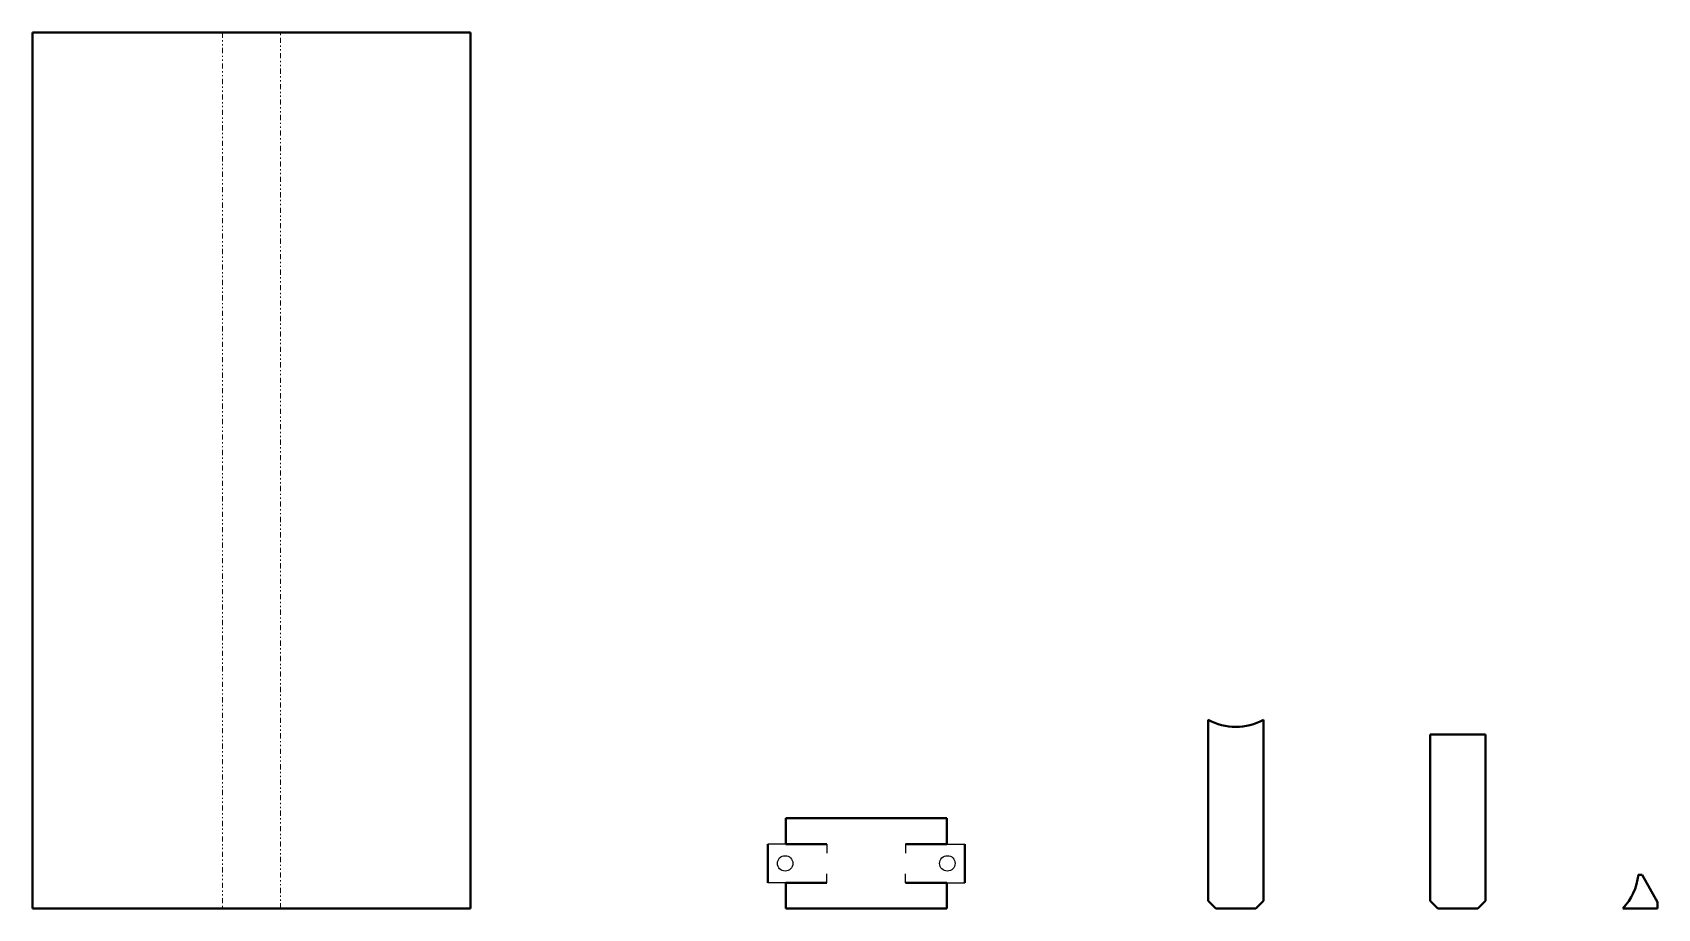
# Model space of a CAD drawing. Header units: millimetres. Extents: x 0 to 1262, y 0 to 680.
import ezdxf

# ---------------------------------------------------------------- set-up
doc = ezdxf.new("R2010")
doc.units = ezdxf.units.MM
doc.linetypes.add('K5LT_BASIC', pattern=[0])
doc.linetypes.add('K5LT_CHAIN_LINE_WITH_2_POINTS', pattern=[12, 4, -2, 1, -2, 1, -2])

msp = doc.modelspace()

# ---------------------------------------------------------------- linework, layer by layer
at = {"color": 7, "linetype": 'K5LT_BASIC', "lineweight": 40, "true_color": 0xffffff}
for p, q in [((144, 680), (0, 680)), ((0, 680), (0, 0)), ((151.1, 680), (144, 680)), ((189.1, 680), (151.1, 680)), ((196.1, 680), (189.1, 680)), ((340.1, 680), (196.1, 680)), ((340.1, 680), (340.1, 0)), ((913, 146.5), (913, 6)), ((956, 6), (956, 146.5)), ((1128.5, 135), (1085.5, 135)), ((1085.5, 135), (1085.5, 6)), ((1128.5, 6), (1128.5, 135)), ((585, 70), (647.5, 70)), ((585, 50), (585, 70)), ((710, 70), (647.5, 70)), ((710, 50), (710, 70)), ((571, 20), (571, 50)), ((585, 50), (617, 50)), ((617, 50), (585, 50)), ((617, 50), (617, 50)), ((678, 50), (678, 50)), ((710, 50), (678, 50)), ((678, 50), (710, 50)), ((724, 20), (724, 50)), ((1250.1, 26), (1247.1, 26)), ((1262, 5), (1250.1, 26)), ((585, 0), (585, 20)), ((617, 20), (585, 20)), ((585, 20), (617, 20)), ((617, 20), (617, 20)), ((678, 20), (710, 20)), ((678, 20), (678, 20)), ((710, 20), (678, 20)), ((710, 0), (710, 20)), ((144, 0), (0, 0)), ((151.1, 0), (144, 0)), ((189.1, 0), (151.1, 0)), ((196.1, 0), (189.1, 0)), ((340.1, 0), (196.1, 0)), ((647.5, 0), (585, 0)), ((647.5, 0), (710, 0)), ((913, 6), (919, 0)), ((919, 0), (950, 0)), ((950, 0), (956, 6)), ((1085.5, 6), (1091.5, 0)), ((1091.5, 0), (1122.5, 0)), ((1122.5, 0), (1128.5, 6)), ((1235, 0), (1262, 0)), ((1262, 0), (1262, 5))]:
    msp.add_line(p, q, dxfattribs=at)
at = {"color": 7, "linetype": 'K5LT_CHAIN_LINE_WITH_2_POINTS', "lineweight": 18, "true_color": 0xffffff}
for p, q in [((147.5, 680), (147.5, 0)), ((192.6, 0), (192.6, 680))]:
    msp.add_line(p, q, dxfattribs=at)
for p, q in [((585, 50), (571, 50)), ((617, 50), (617, 43)), ((617, 50), (617, 43)), ((617, 43), (617, 43)), ((678, 50), (678, 43)), ((678, 50), (678, 43)), ((678, 43), (678, 43)), ((710, 50), (724, 50)), ((617, 20), (617, 27)), ((617, 20), (617, 27)), ((617, 27), (617, 27)), ((678, 20), (678, 27)), ((678, 20), (678, 27)), ((678, 27), (678, 27)), ((585, 20), (571, 20)), ((710, 20), (724, 20))]:
    msp.add_line(p, q)
for centre in [(584.5, 35), (710.5, 35)]:
    msp.add_circle(centre, 6)
at = {"color": 7, "linetype": 'K5LT_BASIC', "lineweight": 40, "true_color": 0xffffff}
for centre, start, end in [((934.5, 186), 241.4596, 298.5404), ((1202.4, 31), 316.4578, 353.6206)]:
    msp.add_arc(centre, 45, start, end, dxfattribs=at)

doc.saveas('drawing.dxf')
